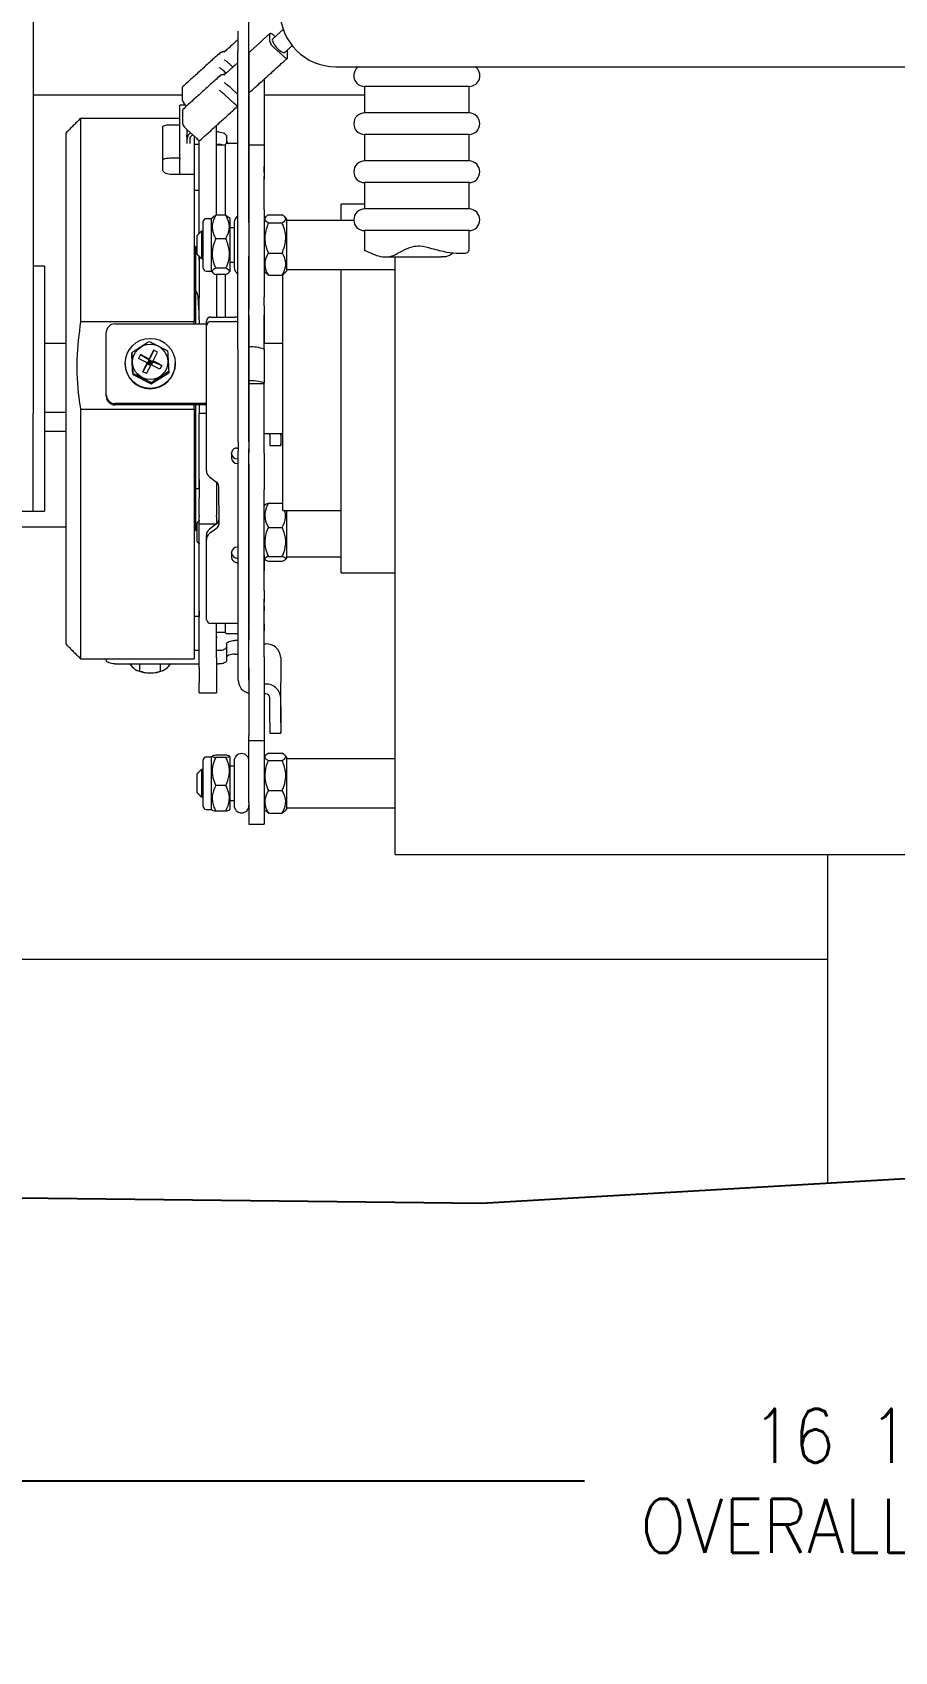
# Model space of a CAD drawing. Extents: x 4.1 to 26.9, y 8.2 to 41.8.
# Drawn here: x 12.39 to 18.37, y 8.21 to 19.45 of the extents above; entities that cross this region are included whole.
import ezdxf

# ---------------------------------------------------------------- set-up
doc = ezdxf.new("R2010")
doc.units = 0
doc.header["$LTSCALE"] = 0.5
doc.header["$MEASUREMENT"] = 0
doc.layers.get('Defpoints').update_dxf_attribs({"linetype": 'CONTINUOUS'})
doc.layers.add('DIM', color=1, linetype='CONTINUOUS')
doc.layers.add('OBJ', color=3, linetype='CONTINUOUS')
doc.styles.add('ROMANS', font='romans.shx', dxfattribs={"width": 0.9, "height": 0.375})
doc.dimstyles.new('GENIE', dxfattribs={"dimscale": 2, "dimtxt": 0.25, "dimasz": 0.156, "dimexe": 0.095, "dimexo": 0.0925, "dimgap": 0.095, "dimtad": 0, "dimtih": 1, "dimtoh": 1, "dimdec": 5, "dimzin": 4, "dimdsep": 46, "dimlunit": 5, "dimtxsty": 'ROMANS', "dimcen": 0.09, "dimadec": 0, "dimazin": 0, "dimtfac": 1, "dimtdec": 5, "dimtofl": 0, "dimtmove": 0, "dimatfit": 3, "dimfxl": 0, "dimfrac": 2, "dimtolj": 1, "dimtzin": 4, "dimarcsym": 0})

# ---------------------------------------------------------------- blocks, each defined once
blk = doc.blocks.new('*D31')
at = {"layer": 'Defpoints', "color": 0}
for p in [(10.117, 25.089), (26.913, 25.089), (26.913, 9.396)]:
    blk.add_point(p, dxfattribs=at)
at = {"layer": 'DIM', "color": 0, "lineweight": -2}
for p, q in [((10.117, 24.904), (10.117, 9.206)), ((26.913, 24.904), (26.913, 9.206)), ((10.429, 9.396), (16.22, 9.396)), ((26.601, 9.396), (20.827, 9.396))]:
    blk.add_line(p, q, dxfattribs=at)
at = {"layer": 'DIM', "color": 0}
for points in [[(10.429, 9.448), (10.429, 9.344), (10.117, 9.396)], [(26.601, 9.448), (26.601, 9.344), (26.913, 9.396)]]:
    blk.add_solid(points, dxfattribs=at)
at = {"layer": 'DIM', "color": 0, "insert": (18.524, 9.396), "char_height": 0.375, "attachment_point": 5, "style": 'ROMANS'}
blk.add_mtext('\\A1;16 13/16\\POVERALL LENGTH', dxfattribs=at)

msp = doc.modelspace()

# ---------------------------------------------------------------- linework, layer by layer
at = {"layer": 'OBJ', "linetype": 'Continuous', "lineweight": 15}
for p, q in [((12.392675, 24.606256), (12.392675, 16.803693)), ((13.889094, 18.911384), (13.888874, 19.607322)), ((13.813734, 19.458076), (13.813734, 19.318662)), ((13.888733, 19.318686), (13.888733, 19.458099)), ((14.034525, 19.386827), (14.034525, 19.437543)), ((14.062807, 19.428813), (14.073179, 19.419413)), ((14.062807, 19.344287), (14.129981, 19.283406)), ((13.779098, 19.20876), (13.758752, 19.227199)), ((13.813936, 18.472858), (13.813748, 19.242274)), ((13.888747, 19.242302), (13.888935, 18.472882)), ((14.158268, 19.325392), (14.158057, 19.327645)), ((14.158268, 19.274677), (14.158268, 19.325392)), ((13.732085, 19.166154), (13.723398, 19.174029)), ((13.994979, 19.123971), (13.994979, 19.061053)), ((14.492988, 19.21067), (22.367986, 19.21067)), ((12.392675, 19.01603), (13.429946, 19.01603)), ((13.429946, 18.976245), (13.429946, 19.069219)), ((13.723398, 19.015547), (13.790573, 18.954665)), ((13.758752, 19.068721), (13.8138, 19.018827)), ((13.889789, 18.701149), (13.8897, 19.028556)), ((13.8897, 19.01603), (13.890376, 19.01603)), ((13.890376, 18.984979), (13.890376, 19.029171)), ((13.994979, 19.061053), (13.994979, 18.984979)), ((13.994979, 19.01603), (14.692978, 19.01603)), ((15.361155, 19.074278), (14.692978, 19.074278)), ((15.417977, 19.074278), (15.361155, 19.074278)), ((13.410779, 18.934921), (13.410779, 18.944289)), ((13.410779, 18.681348), (13.410779, 18.934921)), ((13.429946, 18.910741), (13.429946, 18.817762)), ((13.890376, 18.984979), (13.890376, 18.812379)), ((13.994979, 18.984979), (13.994979, 18.812379)), ((15.361155, 18.890738), (14.692978, 18.890738)), ((15.417977, 18.890738), (15.361155, 18.890738)), ((12.720777, 18.852389), (12.720777, 17.442632)), ((13.290776, 18.794263), (13.290776, 18.500121)), ((13.352779, 18.808869), (13.410779, 18.808869)), ((13.458232, 18.775223), (13.525407, 18.714341)), ((13.460776, 18.708005), (13.460776, 18.772918)), ((13.665375, 18.179692), (13.665375, 18.804119)), ((13.889118, 18.331886), (13.889118, 18.808991)), ((13.890376, 18.73264), (13.890376, 18.812379)), ((13.994979, 18.812379), (13.994979, 18.73264)), ((12.620778, 15.202393), (12.620778, 18.75239)), ((13.410779, 18.548457), (13.410779, 18.681348)), ((13.460776, 18.678888), (13.460776, 18.708005)), ((13.478076, 18.745852), (13.48436, 18.751545)), ((13.480779, 18.715275), (13.480779, 18.678888)), ((13.486542, 18.727891), (13.498501, 18.738728)), ((13.510778, 18.7276), (13.510778, 18.681348)), ((13.510778, 18.681348), (13.510778, 18.548457)), ((13.545377, 18.672468), (13.510778, 18.672468)), ((13.545377, 18.054781), (13.545377, 18.701177)), ((13.679976, 18.758153), (13.665375, 18.758153)), ((13.679976, 18.672468), (13.665375, 18.672468)), ((13.727875, 18.179692), (13.727875, 18.672393)), ((13.727875, 18.179692), (13.727875, 18.672393)), ((13.734976, 18.726605), (13.734976, 18.677391)), ((13.889789, 18.701149), (13.889798, 18.66739)), ((13.890376, 18.73264), (13.890376, 18.430468)), ((13.890376, 18.663893), (13.890376, 18.666733)), ((13.890376, 18.663893), (13.890376, 18.496066)), ((13.994979, 18.73264), (13.994979, 18.430468)), ((13.994979, 18.666733), (13.994979, 18.663893)), ((13.994979, 18.663893), (13.994979, 18.496066)), ((15.361155, 18.740741), (14.692978, 18.740741)), ((15.417977, 18.740741), (15.361155, 18.740741)), ((13.410779, 18.575768), (13.352779, 18.575768)), ((13.410779, 18.575768), (13.410779, 18.569197)), ((13.410779, 18.462322), (13.410779, 18.548457)), ((13.510778, 18.548457), (13.510778, 18.462322)), ((13.545377, 18.572271), (13.545377, 18.575434)), ((15.361155, 18.557196), (14.692978, 18.557196)), ((15.417977, 18.557196), (15.361155, 18.557196)), ((13.510778, 18.462322), (13.352779, 18.462322)), ((13.510778, 18.462322), (13.510778, 17.442632)), ((13.890376, 18.450218), (13.890376, 18.496066)), ((13.890376, 18.218572), (13.890376, 18.450218)), ((13.994979, 18.476664), (13.994979, 18.519505)), ((13.994979, 18.496066), (13.994979, 18.450218)), ((13.994979, 18.218572), (13.994979, 18.450218)), ((13.510778, 18.354132), (13.545377, 18.354132)), ((13.890376, 18.424851), (13.890376, 18.430468)), ((15.361155, 18.407199), (14.692978, 18.407199)), ((15.417977, 18.407199), (15.361155, 18.407199)), ((13.889155, 18.143273), (13.889132, 18.232492)), ((13.890376, 18.218572), (13.890376, 17.738609)), ((13.994979, 18.218572), (13.994979, 17.738609)), ((14.529976, 18.14438), (14.529976, 18.25739)), ((15.361155, 18.223654), (14.692978, 18.223654)), ((15.417977, 18.223654), (15.361155, 18.223654)), ((13.572476, 17.92312), (13.572476, 18.135885)), ((13.629978, 17.916775), (13.629978, 18.155888)), ((13.729978, 18.179692), (13.659978, 18.179692)), ((13.759977, 17.916775), (13.759977, 18.155888)), ((13.787377, 18.128878), (13.787377, 17.819882)), ((13.890376, 18.128878), (13.889155, 18.140034)), ((14.024979, 18.183536), (14.120975, 18.183536)), ((14.024979, 18.1274), (14.120975, 18.1274)), ((14.150979, 18.155888), (14.150979, 17.845972)), ((13.529979, 17.909378), (13.529979, 18.039382)), ((13.559978, 18.069382), (13.559978, 17.879379)), ((13.729978, 18.017526), (13.659978, 18.017526)), ((15.361155, 18.073657), (14.692978, 18.073657)), ((15.417977, 18.073657), (15.361155, 18.073657)), ((13.518278, 17.962394), (13.518278, 17.426369)), ((13.545377, 17.89398), (13.545377, 17.608933)), ((13.545377, 17.872804), (13.545377, 17.89398)), ((13.572476, 17.812875), (13.572476, 17.92312)), ((13.629978, 17.792872), (13.629978, 17.916775)), ((13.759977, 17.792872), (13.759977, 17.916775)), ((13.814645, 16.606853), (13.814124, 17.896223)), ((13.889643, 16.606876), (13.889122, 17.896247)), ((14.024979, 17.918244), (14.120975, 17.918244)), ((14.904978, 13.742389), (14.904978, 17.890962)), ((12.470175, 17.827391), (12.470175, 17.268107)), ((13.729978, 17.812213), (13.659978, 17.812213)), ((13.729978, 17.769068), (13.659978, 17.769068)), ((13.665375, 17.769068), (13.665375, 17.608933)), ((13.727875, 17.473589), (13.727875, 17.769068)), ((13.727875, 17.473589), (13.727875, 17.769068)), ((13.889263, 17.809228), (13.890376, 17.819882)), ((14.024979, 17.765224), (14.120975, 17.765224)), ((14.124978, 16.130391), (14.124978, 17.7731)), ((14.150979, 17.845972), (14.150979, 17.792872)), ((14.529976, 15.697394), (14.529976, 17.80438)), ((13.889343, 17.650807), (13.889442, 17.525538)), ((13.890376, 17.738609), (13.890376, 17.639172)), ((13.994979, 17.738609), (13.994979, 17.639172)), ((13.545377, 17.453558), (13.545377, 17.608933)), ((13.665375, 17.608933), (13.665375, 17.47357)), ((13.890376, 17.610919), (13.890376, 17.639172)), ((13.890376, 17.550882), (13.890376, 17.610919)), ((13.890376, 17.48588), (13.890376, 17.550882)), ((13.994979, 17.639172), (13.994979, 17.610919)), ((13.994979, 17.550882), (13.994979, 17.610919)), ((13.994979, 17.550882), (13.994979, 17.48588)), ((12.720777, 17.442632), (13.510778, 17.442632)), ((12.959975, 17.426369), (13.594506, 17.426369)), ((13.510778, 17.426369), (13.510778, 17.442632)), ((13.545377, 17.453558), (13.545377, 17.444523)), ((13.545377, 17.444523), (13.545377, 17.426369)), ((13.594506, 17.413524), (13.594506, 17.445222)), ((13.625745, 17.473556), (13.794492, 17.473612)), ((13.625745, 17.441857), (13.794492, 17.441914)), ((13.889474, 17.460907), (13.889484, 17.435324)), ((13.889493, 17.420817), (13.889493, 17.433494)), ((13.889493, 17.433494), (13.88985, 16.55785)), ((13.890376, 17.48588), (13.890376, 17.265559)), ((13.994979, 17.522549), (13.994979, 17.516931)), ((13.994979, 17.516931), (13.994979, 17.289894)), ((13.994979, 17.246791), (13.994979, 17.48588)), ((12.899976, 16.933251), (12.899976, 17.366596)), ((13.59491, 16.408022), (13.594506, 17.413524)), ((12.470175, 17.268107), (12.470175, 16.127392)), ((13.076275, 17.226389), (13.076275, 17.21811)), ((13.076275, 17.21811), (13.083601, 17.074505)), ((13.136823, 17.213628), (13.12316, 17.187017)), ((13.198253, 17.182324), (13.136823, 17.213628)), ((13.136823, 17.213628), (13.198253, 17.17588)), ((13.198253, 17.182324), (13.229679, 17.243519)), ((13.229679, 17.243519), (13.198253, 17.17588)), ((13.224962, 17.168713), (13.256384, 17.229909)), ((13.256384, 17.229909), (13.229679, 17.243519)), ((13.994979, 17.251352), (13.994979, 17.017247)), ((13.184591, 17.155717), (13.12316, 17.187017)), ((13.153169, 17.094522), (13.184591, 17.155717)), ((13.184591, 17.149274), (13.153169, 17.094522)), ((13.179879, 17.080911), (13.153169, 17.094522)), ((13.179879, 17.080911), (13.2113, 17.142107)), ((13.184591, 17.149274), (13.198253, 17.17588)), ((13.191424, 17.161176), (13.184591, 17.149274)), ((13.184591, 17.149274), (13.184591, 17.155717)), ((13.184591, 17.149274), (13.204777, 17.15437)), ((13.184591, 17.149274), (13.208677, 17.137001)), ((13.198253, 17.17588), (13.191424, 17.161176)), ((13.204777, 17.15437), (13.191424, 17.161176)), ((13.198253, 17.17588), (13.198253, 17.182324)), ((13.198253, 17.17588), (13.224962, 17.162269)), ((13.204777, 17.15437), (13.198253, 17.17588)), ((13.198253, 17.17588), (13.21161, 17.167671)), ((13.204777, 17.15437), (13.198516, 17.142177)), ((13.21161, 17.167671), (13.204777, 17.15437)), ((13.224962, 17.162269), (13.204777, 17.15437)), ((13.204777, 17.15437), (13.209963, 17.139497)), ((13.217561, 17.147856), (13.204777, 17.15437)), ((13.272731, 17.110803), (13.2113, 17.142107)), ((13.21161, 17.167671), (13.224962, 17.162269)), ((13.212103, 17.009024), (13.333279, 17.087144)), ((13.213924, 17.140769), (13.224962, 17.162269)), ((13.286393, 17.137409), (13.224962, 17.168713)), ((13.224962, 17.162269), (13.224962, 17.168713)), ((13.224962, 17.162269), (13.286393, 17.137409)), ((13.286393, 17.137409), (13.272731, 17.110803)), ((13.333279, 17.095423), (13.333279, 17.087144)), ((13.083601, 17.082784), (13.083601, 17.074505)), ((13.083601, 17.074505), (13.212103, 17.009024)), ((13.212103, 17.017303), (13.212103, 17.009024)), ((13.890376, 17.017247), (13.889742, 17.018092)), ((13.890376, 17.017247), (13.890376, 17.012685)), ((13.890376, 17.012685), (13.994979, 17.012685)), ((13.890376, 17.012685), (13.890376, 16.529629)), ((13.994979, 17.012685), (13.994979, 17.017247)), ((13.994979, 16.529629), (13.994979, 17.012685)), ((12.899976, 16.924137), (12.899976, 16.933251)), ((13.594722, 16.873482), (12.959975, 16.873482)), ((13.594727, 16.864363), (12.959975, 16.864363)), ((13.510778, 16.834627), (13.510778, 16.864363)), ((13.518278, 16.864363), (13.518278, 16.61715)), ((13.545377, 16.864363), (13.545377, 16.805397)), ((12.392675, 16.127392), (12.392675, 16.803693)), ((12.620778, 16.811451), (12.470175, 16.811451)), ((12.720777, 16.834627), (12.720777, 15.102394)), ((12.720777, 16.834627), (13.510778, 16.834627)), ((13.510778, 16.834627), (13.510778, 15.102394)), ((13.594751, 16.805397), (13.545377, 16.805397)), ((13.545377, 16.391131), (13.545377, 16.805397)), ((12.620778, 16.680063), (12.470175, 16.680063)), ((14.035496, 16.654349), (14.035492, 16.66489)), ((14.035496, 16.654349), (14.035539, 16.582175)), ((14.110495, 16.654372), (14.11049, 16.66489)), ((14.110542, 16.66489), (14.110542, 16.593913)), ((13.518278, 16.61715), (13.518278, 15.99239)), ((13.769861, 16.530009), (13.769876, 16.493759)), ((13.769876, 16.525452), (13.769876, 16.530925)), ((13.814645, 16.606853), (13.814678, 16.542217)), ((13.814786, 16.394801), (13.814678, 16.542217)), ((13.889789, 16.394824), (13.889676, 16.542245)), ((13.88985, 16.53038), (13.88985, 16.55785)), ((13.890376, 16.274747), (13.890376, 16.529629)), ((13.994979, 16.529629), (13.994979, 16.274747)), ((13.80989, 16.489216), (13.814715, 16.489216)), ((13.80989, 16.457517), (13.814739, 16.457522)), ((13.889869, 16.45456), (13.889906, 16.452988)), ((13.889869, 16.450641), (13.89015, 15.761851)), ((13.889906, 16.421294), (13.889883, 16.422566)), ((13.889906, 16.452988), (13.890113, 15.945457)), ((13.889906, 16.421294), (13.890113, 15.913758)), ((13.545377, 16.348586), (13.545377, 16.391131)), ((13.545377, 16.348586), (13.545377, 16.254176)), ((13.617255, 16.364637), (13.665657, 16.327861)), ((13.665375, 16.328072), (13.665375, 16.254176)), ((13.679957, 16.30009), (13.68006, 16.034822)), ((13.814818, 16.330165), (13.814786, 16.394801)), ((13.815377, 14.952401), (13.814818, 16.330165)), ((13.890376, 14.952429), (13.889822, 16.330193)), ((13.545377, 16.254176), (13.545377, 16.218254)), ((13.545377, 16.09865), (13.545377, 16.218254)), ((13.665375, 16.254176), (13.665375, 16.218254)), ((13.665375, 16.218254), (13.665375, 16.09865)), ((13.890376, 15.575706), (13.890376, 16.274747)), ((13.994979, 15.575706), (13.994979, 16.274747)), ((13.545377, 16.09865), (13.545377, 16.089587)), ((13.545377, 16.037623), (13.545377, 16.089587)), ((13.665375, 16.089587), (13.665375, 16.09865)), ((13.665375, 16.089587), (13.665375, 16.037623)), ((13.665375, 16.087598), (13.665375, 16.037623)), ((14.024979, 16.182378), (14.120975, 16.182378)), ((14.150979, 16.130391), (14.150979, 15.798895)), ((12.620778, 16.01603), (11.720175, 16.01603)), ((13.529979, 16.01603), (13.518278, 16.01603)), ((13.529979, 15.915401), (13.529979, 16.045405)), ((13.545377, 16.037623), (13.545377, 16.036103)), ((13.545377, 15.989916), (13.545377, 16.036103)), ((13.545377, 15.107265), (13.545377, 15.989916)), ((13.664319, 16.037623), (13.617414, 16.001926)), ((13.665783, 16.007047), (13.617414, 15.970233)), ((13.665783, 16.03874), (13.665375, 16.038431)), ((14.024979, 16.013861), (14.120975, 16.013861)), ((13.595107, 15.926834), (13.595107, 15.958528)), ((13.595328, 15.375566), (13.595107, 15.926834)), ((13.815001, 15.877484), (13.810125, 15.877479)), ((13.890089, 15.912482), (13.890113, 15.913758)), ((13.890113, 15.913758), (13.890113, 15.945457)), ((13.770143, 15.841214), (13.770157, 15.804964)), ((13.770157, 15.836657), (13.770152, 15.842134)), ((13.815034, 15.799533), (13.810172, 15.799918)), ((13.890169, 15.760298), (13.89015, 15.761157)), ((13.890169, 15.732828), (13.890169, 15.760298)), ((13.890169, 15.760298), (13.890343, 15.338893)), ((13.994979, 15.822671), (13.994979, 15.727534)), ((14.024979, 15.811881), (14.120975, 15.811881)), ((14.024979, 15.778428), (14.120975, 15.778428)), ((13.994979, 15.727534), (13.994979, 15.711854)), ((13.890376, 15.495967), (13.890376, 15.575706)), ((13.994979, 15.575706), (13.994979, 15.495967)), ((13.994979, 15.549874), (13.994979, 15.515229)), ((13.994979, 15.468465), (13.994979, 15.515229)), ((13.545377, 15.435208), (13.545377, 15.395339)), ((13.890376, 15.11646), (13.890376, 15.495967)), ((13.994979, 15.11646), (13.994979, 15.495967)), ((13.994979, 15.468465), (13.994979, 15.433824)), ((13.545377, 15.395339), (13.510778, 15.395339)), ((13.795341, 15.347313), (13.62659, 15.347256)), ((13.665375, 15.107265), (13.665375, 15.34727)), ((13.727875, 15.28239), (13.727875, 15.347289)), ((13.727875, 15.28239), (13.727875, 15.347289)), ((13.890343, 15.334664), (13.890343, 15.338893)), ((13.890343, 15.334664), (13.890352, 15.294799)), ((13.890352, 15.294799), (13.890376, 15.231356)), ((13.994979, 15.343506), (13.994979, 15.296109)), ((13.545377, 15.246111), (13.545377, 15.255808)), ((13.665375, 15.255808), (13.665375, 15.246111)), ((13.734976, 15.205162), (13.734976, 15.184033)), ((13.734976, 15.184033), (13.734976, 15.089234)), ((13.815264, 15.228408), (13.789977, 15.228408)), ((13.994979, 15.205106), (14.006389, 15.205111)), ((12.899976, 15.091346), (12.899976, 15.102394)), ((12.959975, 15.065988), (13.545377, 15.065988)), ((13.132608, 15.016244), (13.132608, 15.065988)), ((13.276945, 15.016244), (13.276945, 15.065988)), ((13.510778, 15.160788), (13.545377, 15.160788)), ((13.545377, 15.038293), (13.545377, 15.107265)), ((13.665375, 15.160788), (13.679976, 15.160788)), ((13.665375, 15.107265), (13.665375, 15.038293)), ((13.665375, 15.065988), (13.679976, 15.065988)), ((13.789977, 15.133609), (13.815302, 15.133609)), ((13.890376, 15.036721), (13.890376, 15.11646)), ((13.994979, 15.11646), (13.994979, 15.036721)), ((14.110425, 15.110889), (14.110495, 14.936852)), ((13.545377, 15.038293), (13.545377, 14.935393)), ((13.665375, 15.038293), (13.665375, 14.935393)), ((13.890376, 15.036721), (13.890376, 14.569974)), ((13.994979, 15.036721), (13.994979, 14.569974)), ((13.545377, 14.866111), (13.545377, 14.935393)), ((13.665375, 14.935393), (13.665375, 14.866111)), ((14.006389, 14.926185), (13.994979, 14.92618)), ((14.006417, 14.858212), (13.994979, 14.858207)), ((14.035496, 14.657898), (14.035426, 14.831939)), ((14.110495, 14.657926), (14.110425, 14.831962)), ((14.110542, 14.770739), (14.110542, 14.597463)), ((13.994979, 14.670495), (13.994979, 14.526153)), ((14.035496, 14.657898), (14.035539, 14.585725)), ((13.890376, 14.535328), (13.890376, 14.569974)), ((13.890376, 14.526153), (13.890376, 14.535328)), ((13.890376, 14.104814), (13.890376, 14.526153)), ((13.994979, 14.569974), (13.994979, 14.535328)), ((13.994979, 14.526153), (13.994979, 14.104814)), ((13.572476, 14.076682), (13.572476, 14.399693)), ((13.629978, 14.05668), (13.629978, 14.419695)), ((13.729978, 14.432949), (13.659978, 14.432949)), ((13.729978, 14.417466), (13.659978, 14.417466)), ((13.759977, 14.05668), (13.759977, 14.419695)), ((13.787377, 14.392685), (13.787377, 14.083689)), ((14.024979, 14.445532), (14.120975, 14.445532)), ((14.024979, 14.395825), (14.120975, 14.395825)), ((14.150979, 14.419695), (14.150979, 14.05668)), ((13.529979, 14.173186), (13.529979, 14.303189)), ((13.559978, 14.333189), (13.559978, 14.143186)), ((13.729978, 14.2227), (13.659978, 14.2227)), ((14.024979, 14.188481), (14.120975, 14.188481)), ((13.890376, 14.104814), (13.890376, 13.954695)), ((13.994979, 14.104814), (13.994979, 13.954695)), ((13.729978, 14.043426), (13.659978, 14.043426)), ((14.024979, 14.030843), (14.120975, 14.030843)), ((17.905476, 13.742389), (17.905476, 11.463129)), ((5.831804, 13.016029), (17.905476, 13.016029))]:
    msp.add_line(p, q, dxfattribs=at)
at = {"layer": 'OBJ', "linetype": 'Continuous', "lineweight": 15, "flags": 128}
for points in [[(14.062807, 19.428813), (14.057292, 19.433488), (14.051984, 19.437336), (14.047093, 19.440204), (14.042809, 19.441987), (14.039289, 19.442612), (14.036679, 19.442058), (14.035069, 19.440345), (14.034525, 19.437543)], [(14.054424, 19.402418), (14.0522, 19.396162), (14.055565, 19.383007), (14.065144, 19.365754), (14.079482, 19.347033), (14.096396, 19.329696), (14.113306, 19.316376), (14.127644, 19.309111), (14.137228, 19.308994), (14.138368, 19.309796)], [(13.813748, 19.242274), (13.813744, 19.25442), (13.813744, 19.265952), (13.813739, 19.276793), (13.813739, 19.286884), (13.813739, 19.296167), (13.813734, 19.304592), (13.813734, 19.312106), (13.813734, 19.318662)], [(13.888733, 19.318686), (13.888738, 19.312129), (13.888738, 19.304615), (13.888738, 19.296195), (13.888738, 19.286907), (13.888742, 19.276817), (13.888742, 19.265975), (13.888747, 19.254449), (13.888747, 19.242302)], [(14.129981, 19.283406), (14.135501, 19.278732), (14.140809, 19.274883), (14.145699, 19.272016), (14.149984, 19.270232), (14.1535, 19.269603), (14.156114, 19.270157), (14.157723, 19.27187), (14.158268, 19.274677)], [(13.429946, 19.069219), (13.43049, 19.072026), (13.431368, 19.073227)], [(13.429946, 18.910741), (13.43049, 18.913543), (13.431368, 18.914744)], [(13.889118, 18.808991), (13.889118, 18.816857), (13.889113, 18.826525), (13.889113, 18.837831), (13.889108, 18.850583), (13.889108, 18.864559), (13.889104, 18.879526), (13.889099, 18.895225), (13.889094, 18.911384)], [(13.679976, 18.758153), (13.690709, 18.757548), (13.701025, 18.75575), (13.710534, 18.752836), (13.718869, 18.748912), (13.725707, 18.744134), (13.73079, 18.738676), (13.73392, 18.732758), (13.734976, 18.726605)], [(13.814124, 17.896223), (13.814096, 17.965928), (13.814067, 18.038425), (13.814039, 18.112682), (13.814016, 18.187619), (13.813992, 18.262167), (13.813969, 18.335251), (13.81395, 18.405819), (13.813936, 18.472858)], [(13.888935, 18.472882), (13.888953, 18.405843), (13.888972, 18.335275), (13.888991, 18.262191), (13.889014, 18.187643), (13.889043, 18.112705), (13.889066, 18.038453), (13.889094, 17.965951), (13.889122, 17.896247)], [(13.889132, 18.232492), (13.889127, 18.24828), (13.889127, 18.263266), (13.889122, 18.277355), (13.889122, 18.290482), (13.889118, 18.302558), (13.889118, 18.313526), (13.889118, 18.323321), (13.889118, 18.331886)], [(13.889155, 18.143273), (13.889169, 18.075408), (13.889193, 18.002502), (13.889216, 17.928058), (13.889244, 17.855631), (13.889273, 17.788709), (13.889301, 17.730494), (13.889324, 17.683782), (13.889343, 17.650807)], [(13.81517, 17.472655), (13.813026, 17.472847), (13.794492, 17.473612)], [(13.889474, 17.460907), (13.88947, 17.471753), (13.889465, 17.48199), (13.88946, 17.491517), (13.889456, 17.500237), (13.889451, 17.50807), (13.889446, 17.514941), (13.889442, 17.520784), (13.889442, 17.525538)], [(13.889484, 17.435324), (13.889484, 17.430265), (13.889488, 17.425886), (13.889488, 17.422357), (13.889488, 17.419813), (13.889493, 17.418353), (13.889493, 17.418034), (13.889493, 17.418865), (13.889493, 17.420817)], [(14.110495, 16.654372), (14.110504, 16.633285), (14.110514, 16.615042), (14.110523, 16.600338), (14.110528, 16.589741), (14.110533, 16.583654), (14.110537, 16.582321), (14.110542, 16.585784), (14.110542, 16.593913)], [(13.889643, 16.606876), (13.889648, 16.59603), (13.889653, 16.585789), (13.889657, 16.576266), (13.889662, 16.567546), (13.889667, 16.559713), (13.889667, 16.552842), (13.889672, 16.546999), (13.889676, 16.542245)], [(13.889869, 16.450641), (13.889864, 16.461741), (13.889859, 16.473385), (13.889859, 16.485128), (13.889855, 16.496523), (13.88985, 16.507125), (13.88985, 16.516535), (13.88985, 16.524387), (13.88985, 16.53038)], [(13.889789, 16.394824), (13.889789, 16.39007), (13.889794, 16.384227), (13.889798, 16.377356), (13.889803, 16.369523), (13.889808, 16.360803), (13.889812, 16.35128), (13.889817, 16.341039), (13.889822, 16.330193)], [(13.890169, 15.732828), (13.890169, 15.728928), (13.890169, 15.727262), (13.890164, 15.727905), (13.890164, 15.730824), (13.89016, 15.735911), (13.890155, 15.74297), (13.89015, 15.751728), (13.89015, 15.761851)], [(13.679976, 15.160788), (13.690709, 15.161233), (13.701025, 15.162557), (13.710534, 15.164706), (13.718869, 15.167597), (13.725707, 15.171117), (13.73079, 15.175135), (13.73392, 15.179495), (13.734976, 15.184033)], [(13.734976, 15.205162), (13.736032, 15.209696), (13.739163, 15.214056), (13.744246, 15.218078), (13.751088, 15.221598), (13.759419, 15.224489), (13.768928, 15.226639), (13.779248, 15.227962), (13.789977, 15.228408)], [(12.959975, 15.065988), (12.94827, 15.066476), (12.937016, 15.067917), (12.926643, 15.070264), (12.917553, 15.073413), (12.91009, 15.077257), (12.904543, 15.08164), (12.901131, 15.086399), (12.899976, 15.091346)], [(13.734976, 15.089234), (13.73392, 15.084695), (13.73079, 15.080335), (13.725707, 15.076318), (13.718869, 15.072798), (13.710534, 15.069907), (13.701025, 15.067757), (13.690709, 15.066434), (13.679976, 15.065988)], [(13.789977, 15.133609), (13.779248, 15.133158), (13.768928, 15.131839), (13.759419, 15.12969), (13.751088, 15.126799), (13.744246, 15.123279), (13.739163, 15.119257), (13.736032, 15.114897), (13.734976, 15.110363)], [(14.110542, 14.770739), (14.110542, 14.783218), (14.110537, 14.799579), (14.110533, 14.819178), (14.110528, 14.841274), (14.110523, 14.865008), (14.110514, 14.889478), (14.110504, 14.913738), (14.110495, 14.936852)], [(14.110495, 14.657926), (14.110504, 14.636839), (14.110514, 14.618592), (14.110523, 14.603888), (14.110528, 14.59329), (14.110533, 14.587208), (14.110537, 14.58587), (14.110542, 14.589334), (14.110542, 14.597463)]]:
    msp.add_lwpolyline(points, dxfattribs=at)
at = {"layer": 'OBJ'}
msp.add_lwpolyline([(6.033586, 12.612827), (9.653078, 11.745363), (11.892328, 11.365454), (15.504702, 11.323242), (21.155478, 11.652498)], dxfattribs=at)
at = {"layer": 'OBJ', "linetype": 'Continuous', "lineweight": 15}
for centre, radius in [((13.205201, 17.152145), 0.173709), ((13.204627, 17.162578), 0.122225)]:
    msp.add_circle(centre, radius, dxfattribs=at)
for centre, radius, start, end in [((14.492987, 19.59658), 0.385909, 180, 270), ((14.113311, 19.408535), 0.081722, 195.4046036, 231.8295327), ((14.692977, 19.14928), 0.075, 125.0609796, 270), ((15.417977, 19.14928), 0.075, 270, 54.9390204), ((13.506644, 18.99714), 0.079493, 195.2393673, 229.7799208), ((14.692977, 18.815739), 0.075, 90, 270), ((15.417977, 18.815739), 0.075, 270, 90), ((13.508762, 18.839496), 0.081757, 195.4161315, 231.8267717), ((13.47609, 18.727396), 0.020313, 138.9246511, 180), ((13.511945, 18.707494), 0.051171, 131.4433925, 179.4269665), ((13.497822, 18.715113), 0.017044, 131.4380717, 179.4557983), ((13.550527, 18.732635), 0.031075, 216.0637536, 273.2094708), ((13.680673, 18.585867), 0.086604, 70.2763312, 90.4611175), ((13.732877, 18.672391), 0.005, 90, 180), ((13.732877, 18.672391), 0.005, 90, 180), ((13.761203, 18.700306), 0.026334, 185.177896, 240.4750123), ((14.692977, 18.482197), 0.075, 90, 270), ((15.417977, 18.482197), 0.075, 270, 90), ((14.692977, 18.148656), 0.075, 90, 270), ((15.417977, 18.148656), 0.075, 270, 90), ((13.592477, 18.135887), 0.02, 90, 180), ((13.838877, 18.12888), 0.0515, 117.7525382, 180), ((13.592477, 17.812874), 0.02, 180, 270), ((13.838877, 17.81988), 0.0515, 180, 242.450777), ((12.959866, 17.36648), 0.05989, 89.8953527, 179.8891148), ((13.624356, 17.443699), 0.029889, 87.3373303, 177.0788027), ((13.624356, 17.412001), 0.029889, 87.3373303, 177.0788027), ((13.798228, 17.421508), 0.020744, 39.1861754, 100.3754261), ((13.907077, 16.99633), 0.269746, 70.9817623, 93.5498573), ((13.204777, 17.150431), 0.173999, 180.1661447, 359.8338553), ((13.906708, 16.760889), 0.27113, 71.0000763, 93.6056517), ((12.959861, 16.933367), 0.059885, 180.1108731, 270.1091582), ((12.959866, 16.924253), 0.05989, 180.1108852, 270.1046473), ((13.806326, 16.528997), 0.036479, 108.3390229, 178.4091304), ((13.808091, 16.527441), 0.038267, 182.9782624, 272.694836), ((13.807219, 16.555735), 0.008114, 23.4343068, 71.0912728), ((13.808096, 16.495747), 0.038272, 182.9776828, 272.6880315), ((13.649641, 16.408764), 0.054736, 180.7767075, 233.7235586), ((13.644925, 16.299618), 0.035035, 0.773295, 53.7197365), ((13.649802, 15.957846), 0.054699, 126.3068152, 179.2864452), ((13.649806, 15.926151), 0.054703, 126.3089453, 179.2843151), ((13.645, 16.067), 0.035079, 306.3329437, 357.7134756), ((13.645064, 16.035254), 0.034999, 306.2986662, 359.2927391), ((13.80835, 15.839264), 0.038256, 87.340133, 177.0778949), ((13.806614, 15.837692), 0.036472, 181.6255226, 251.7084951), ((13.806622, 15.805999), 0.036479, 181.6262188, 251.7001314), ((13.807132, 15.757805), 0.008614, 23.2060614, 69.329983), ((13.625184, 15.377119), 0.029896, 182.9780629, 272.6958658), ((13.799139, 15.32732), 0.02035, 37.7876732, 100.7567322), ((13.732877, 15.282391), 0.005, 180, 270), ((13.732877, 15.282391), 0.005, 180, 270), ((14.011061, 15.105723), 0.099498, 2.9759443, 92.6916347), ((13.204777, 15.237094), 0.234618, 247.6406134, 292.3593866), ((13.911103, 14.955424), 0.095774, 181.8085457, 257.5008462), ((14.011061, 14.826797), 0.099498, 2.9759443, 92.6916347), ((14.007718, 14.830497), 0.027746, 2.9797587, 92.6873103), ((13.592477, 14.399694), 0.02, 90, 180), ((13.838877, 14.392687), 0.0515, 0, 180), ((13.592477, 14.076681), 0.02, 180, 270), ((13.838877, 14.083687), 0.0515, 180, 0)]:
    msp.add_arc(centre, radius, start, end, dxfattribs=at)
for centre, major_axis, ratio, start_param, end_param in [((13.711681, 19.27329), (-0.02007, 0.03523), 0.656208245, 6.138519741, 6.746354305), ((13.747037, 19.284202), (-0.02007, 0.03523), 0.656208245, 0.144665566, 0.463168998), ((13.747037, 19.233488), (0.03055, -0.026293), 0.075406649, 1.242904978, 2.813701305), ((13.711681, 19.180314), (0.03055, -0.026293), 0.075406649, 1.242904978, 2.813701305), ((13.711681, 19.114808), (-0.02007, 0.03523), 0.656208245, 6.138519741, 6.746354305), ((13.747037, 19.12572), (-0.02007, 0.03523), 0.656208245, 0.144665566, 0.463168998), ((13.711681, 19.021832), (0.03055, -0.026293), 0.075406649, 1.242904978, 2.813701305), ((13.747037, 19.075006), (0.03055, -0.026293), 0.075406649, 1.242904978, 2.813701305), ((13.778856, 18.960951), (0.03055, -0.026293), 0.075406649, 0.009387917, 1.242904978)]:
    msp.add_ellipse(centre, major_axis=major_axis, ratio=ratio, start_param=start_param, end_param=end_param, dxfattribs=at)
for points in [[(14.128564, 19.469612), (14.054424, 19.402418)], [(13.813734, 19.398636), (13.723844, 19.317165)], [(14.035947, 19.441546), (13.888968, 19.308337)], [(14.138368, 19.309796), (14.19045, 19.357001)], [(13.688489, 19.306253), (13.431368, 19.073227)], [(13.726754, 19.319803), (13.695154, 19.31005)], [(13.813748, 19.240167), (13.723844, 19.158682)], [(13.889057, 19.027974), (14.156846, 19.270673)], [(13.688489, 19.14777), (13.431368, 18.914744)], [(13.726754, 19.16132), (13.695154, 19.151567)], [(14.692978, 19.074278), (14.692978, 18.890738)], [(15.417977, 18.890738), (15.417977, 19.074278)], [(13.447856, 18.944289), (13.410779, 18.944289)], [(13.552267, 18.701609), (13.809388, 18.934639)], [(13.809426, 18.934681), (13.813819, 18.941294)], [(12.720777, 18.852389), (12.620778, 18.75239)], [(13.410779, 18.852389), (12.720777, 18.852389)], [(13.727875, 18.66739), (13.665375, 18.66739)], [(13.813884, 18.677391), (13.732878, 18.677391)], [(13.813884, 18.677391), (13.732878, 18.677391)], [(13.890376, 18.66739), (13.889118, 18.66739)], [(13.994979, 18.666733), (13.890376, 18.666733)], [(14.692978, 18.740741), (14.692978, 18.557196)], [(15.417977, 18.557196), (15.417977, 18.740741)], [(14.692978, 18.407199), (14.692978, 18.223654)], [(15.417977, 18.223654), (15.417977, 18.407199)], [(14.692978, 18.25739), (14.529976, 18.25739)], [(13.629978, 18.155888), (13.592479, 18.155888)], [(13.640332, 18.167964), (13.629978, 18.155888)], [(13.729978, 18.179692), (13.748826, 18.165688)], [(13.759977, 18.155888), (13.750413, 18.167044)], [(14.007323, 18.170287), (13.994979, 18.155888)], [(14.150979, 18.155888), (14.13858, 18.170353)], [(14.618101, 18.14438), (14.150979, 18.14438)], [(13.559978, 18.069382), (13.529979, 18.039382)], [(13.572476, 18.069382), (13.559978, 18.069382)], [(13.787377, 18.093378), (13.759977, 18.093378)], [(14.692978, 18.073657), (14.692978, 17.932859)], [(15.417977, 17.936529), (15.417977, 18.073657)], [(13.518278, 17.962394), (13.510778, 17.962394)], [(13.529979, 17.909378), (13.559978, 17.879379)], [(13.559978, 17.879379), (13.572476, 17.879379)], [(14.836935, 17.890962), (15.225055, 17.890962)], [(12.470175, 17.827391), (12.392675, 17.827391)], [(13.592479, 17.792872), (13.629978, 17.792872)], [(13.629978, 17.792872), (13.640332, 17.780797)], [(13.750413, 17.781712), (13.759977, 17.792872)], [(13.759977, 17.855382), (13.787377, 17.855382)], [(13.994979, 17.792872), (14.007323, 17.778473)], [(14.024979, 17.765224), (14.009421, 17.780266)], [(14.13858, 17.778408), (14.150979, 17.792872)], [(14.150979, 17.80438), (14.904978, 17.80438)], [(13.545377, 17.47739), (13.545082, 17.47739)], [(12.620778, 17.289894), (12.470175, 17.289894)], [(14.124978, 17.289894), (13.994979, 17.289894)], [(13.030778, 17.152625), (13.030778, 17.149926)], [(13.378775, 17.149926), (13.378775, 17.152625)], [(13.994979, 16.66489), (14.124978, 16.66489)], [(14.035539, 16.582175), (14.110537, 16.582199)], [(11.840675, 16.127392), (12.392675, 16.127392)], [(12.390676, 16.127392), (12.470175, 16.127392)], [(14.00408, 16.172532), (13.994979, 16.161911)], [(14.124978, 16.130391), (14.529976, 16.130391)], [(13.510778, 15.99239), (13.518278, 15.99239)], [(13.545377, 16.060804), (13.529979, 16.045405)], [(13.545377, 16.037623), (13.665375, 16.037623)], [(13.529979, 15.915401), (13.545377, 15.900002)], [(13.994979, 15.798895), (14.00408, 15.788274)], [(14.143174, 15.78979), (14.150979, 15.798895)], [(14.150979, 15.810403), (14.529976, 15.810403)], [(14.529976, 15.697394), (14.904978, 15.697394)], [(13.665375, 15.287393), (13.727875, 15.287393)], [(13.890357, 15.287393), (13.890376, 15.287393)], [(12.620778, 15.202393), (12.720777, 15.102394)], [(13.732878, 15.277392), (13.815245, 15.277392)], [(13.732878, 15.277392), (13.815245, 15.277392)], [(12.720777, 15.102394), (13.510778, 15.102394)], [(13.110357, 15.022444), (13.115525, 15.020116)], [(13.294029, 15.020116), (13.299712, 15.022678)], [(13.545377, 14.866111), (13.665375, 14.866111)], [(13.890376, 14.535328), (13.994979, 14.535328)], [(14.035539, 14.585725), (14.110537, 14.585753)], [(13.629978, 14.419695), (13.592479, 14.419695)], [(13.635939, 14.426651), (13.629978, 14.419695)], [(13.759977, 14.419695), (13.752614, 14.428284)], [(14.005882, 14.432419), (13.994979, 14.419695)], [(14.150979, 14.419695), (14.139645, 14.432912)], [(14.904978, 14.408187), (14.150979, 14.408187)], [(13.559978, 14.333189), (13.529979, 14.303189)], [(13.572476, 14.333189), (13.559978, 14.333189)], [(13.787377, 14.357186), (13.759977, 14.357186)], [(13.529979, 14.173186), (13.559978, 14.143186)], [(13.559978, 14.143186), (13.572476, 14.143186)], [(13.592479, 14.05668), (13.629978, 14.05668)], [(13.629978, 14.05668), (13.635939, 14.049724)], [(13.752614, 14.048091), (13.759977, 14.05668)], [(13.759977, 14.119189), (13.787377, 14.119189)], [(13.994979, 14.05668), (14.005882, 14.043956)], [(14.139645, 14.043463), (14.150979, 14.05668)], [(14.150979, 14.068187), (14.904978, 14.068187)], [(13.890376, 13.954695), (13.994979, 13.954695)], [(14.024979, 14.030843), (14.007768, 14.045575)], [(14.904978, 13.742389), (24.779975, 13.742389)]]:
    msp.add_open_spline(points, degree=1, dxfattribs=at)
for points, knots in [([(13.290776, 18.794263), (13.291485, 18.796023), (13.292903, 18.799542), (13.303933, 18.803945), (13.320104, 18.807124), (13.337484, 18.808669), (13.348637, 18.808815), (13.352779, 18.808869)], [0, 0, 0, 0, 0.219991825, 0.439988993, 0.658751272, 0.873278787, 1, 1, 1, 1]), ([(13.352779, 18.575768), (13.345968, 18.575646), (13.33235, 18.575403), (13.314139, 18.573473), (13.300084, 18.570492), (13.292045, 18.566846), (13.291155, 18.564179), (13.290776, 18.563044)], [0, 0, 0, 0, 0.206892009, 0.413611716, 0.623580395, 0.839766774, 1, 1, 1, 1]), ([(13.352779, 18.462322), (13.345928, 18.462738), (13.33223, 18.463569), (13.313922, 18.469997), (13.299875, 18.479398), (13.291986, 18.490035), (13.291133, 18.497145), (13.290776, 18.500121)], [0, 0, 0, 0, 0.20883275, 0.417579063, 0.628741774, 0.844605052, 1, 1, 1, 1]), ([(13.659978, 18.179692), (13.649409, 18.157564), (13.62815, 18.113053), (13.639522, 18.055766), (13.655572, 18.025762), (13.659978, 18.017526)], [0, 0, 0, 0, 0.417656178, 0.840129476, 1, 1, 1, 1]), ([(13.642922, 18.165744), (13.643722, 18.168215), (13.645293, 18.173066), (13.655144, 18.177511), (13.659978, 18.179692)], [0, 0, 0, 0, 0.509317612, 1, 1, 1, 1]), ([(13.729978, 18.017526), (13.740544, 18.039656), (13.761798, 18.08417), (13.750433, 18.141453), (13.734384, 18.171456), (13.729978, 18.179692)], [0, 0, 0, 0, 0.417669506, 0.840128122, 1, 1, 1, 1]), ([(14.024979, 18.183536), (14.01441, 18.175877), (13.993151, 18.160471), (14.004524, 18.140635), (14.020573, 18.130251), (14.024979, 18.1274)], [0, 0, 0, 0, 0.417659846, 0.840128376, 1, 1, 1, 1]), ([(14.024979, 18.1274), (14.01441, 18.098859), (13.993151, 18.041449), (14.004523, 17.967564), (14.020573, 17.928867), (14.024979, 17.918244)], [0, 0, 0, 0, 0.4176561575, 0.8401329697, 1, 1, 1, 1]), ([(14.120975, 18.1274), (14.131544, 18.135059), (14.152803, 18.150465), (14.14143, 18.170301), (14.125381, 18.180685), (14.120975, 18.183536)], [0, 0, 0, 0, 0.417659846, 0.840128376, 1, 1, 1, 1]), ([(14.120975, 17.918244), (14.131544, 17.946785), (14.152803, 18.004195), (14.141431, 18.07808), (14.125381, 18.116777), (14.120975, 18.1274)], [0, 0, 0, 0, 0.4176561575, 0.8401329697, 1, 1, 1, 1]), ([(13.659978, 18.017526), (13.657468, 18.011751), (13.644366, 17.981603), (13.629296, 17.921161), (13.641221, 17.856166), (13.656169, 17.821138), (13.659978, 17.812213)], [0, 0, 0, 0, 0.088725052, 0.463217214, 0.863229576, 1, 1, 1, 1]), ([(13.729978, 17.812213), (13.733787, 17.821138), (13.748735, 17.856166), (13.760659, 17.921161), (13.74559, 17.981603), (13.732488, 18.011751), (13.729978, 18.017526)], [0, 0, 0, 0, 0.136770424, 0.536782786, 0.911274948, 1, 1, 1, 1]), ([(14.024979, 17.918244), (14.021168, 17.911593), (14.006212, 17.885489), (13.994293, 17.837044), (14.009365, 17.791996), (14.022469, 17.769527), (14.024979, 17.765224)], [0, 0, 0, 0, 0.136760544, 0.5367660006, 0.9112813498, 1, 1, 1, 1]), ([(14.120975, 17.765224), (14.123487, 17.769527), (14.136599, 17.791994), (14.151656, 17.837046), (14.139742, 17.885489), (14.124786, 17.911593), (14.120975, 17.918244)], [0, 0, 0, 0, 0.088726171, 0.463235849, 0.863239927, 1, 1, 1, 1]), ([(14.696521, 17.932859), (14.69545, 17.933614), (14.689933, 17.937502), (14.71787, 17.927024), (14.767869, 17.902017), (14.826578, 17.887839), (14.891135, 17.896118), (14.952587, 17.932104), (15.016159, 17.964025), (15.08736, 17.970479), (15.169326, 17.946068), (15.2656, 17.921548), (15.35153, 17.915427), (15.407695, 17.916338), (15.414339, 17.929791), (15.417667, 17.936529)], [0, 0, 0, 0, 0.024825113, 0.1279002933, 0.2185492568, 0.2866511076, 0.33946319, 0.4141295661, 0.4779742129, 0.5240299759, 0.5945879013, 0.6987617637, 0.8014181846, 0.9005410406, 1, 1, 1, 1]), ([(15.308473, 17.920445), (15.299883, 17.913879), (15.278235, 17.897331), (15.246679, 17.88834), (15.225747, 17.891141), (15.225083, 17.891229)], [0, 0, 0, 0, 0.389131596, 0.980625922, 1, 1, 1, 1]), ([(13.659978, 17.812213), (13.649409, 17.806326), (13.62815, 17.794483), (13.639522, 17.779241), (13.655572, 17.771259), (13.659978, 17.769068)], [0, 0, 0, 0, 0.417661792, 0.840134755, 1, 1, 1, 1]), ([(13.729978, 17.769068), (13.740544, 17.774955), (13.761798, 17.786798), (13.750434, 17.80204), (13.734384, 17.810022), (13.729978, 17.812213)], [0, 0, 0, 0, 0.417659697, 0.840133467, 1, 1, 1, 1]), ([(14.136505, 17.780186), (14.135879, 17.778055), (14.134345, 17.772832), (14.125946, 17.768053), (14.120975, 17.765224)], [0, 0, 0, 0, 0.408213755, 1, 1, 1, 1]), ([(13.546095, 17.449052), (13.545824, 17.457095), (13.544482, 17.496826), (13.542214, 17.549505), (13.538394, 17.60092), (13.537044, 17.624955), (13.528775, 17.64585), (13.522245, 17.657764), (13.512884, 17.663295), (13.510778, 17.664539)], [0, 0, 0, 0, 0.068050657, 0.336186681, 0.599147552, 0.827959551, 0.912644491, 0.980346907, 1, 1, 1, 1]), ([(12.720777, 17.442632), (12.710054, 17.355919), (12.688391, 17.180753), (12.699568, 16.976382), (12.716757, 16.861498), (12.720777, 16.834627)], [0, 0, 0, 0, 0.4289012513, 0.8664185747, 1, 1, 1, 1]), ([(13.545377, 17.460447), (13.545377, 17.461663), (13.545377, 17.464201), (13.545377, 17.467706), (13.545377, 17.470174), (13.545377, 17.470713), (13.545377, 17.470683), (13.545377, 17.470517), (13.545377, 17.470346), (13.545377, 17.470108), (13.545377, 17.469756), (13.545377, 17.469463), (13.545377, 17.46928)], [0, 0, 0, 0, 0.258194295, 0.539134249, 0.846859139, 0.89213149, 0.926931985, 0.94119977, 0.953981121, 0.966320496, 0.978945893, 1, 1, 1, 1]), ([(13.076275, 17.226389), (13.098433, 17.241281), (13.139006, 17.26855), (13.179208, 17.293283), (13.197455, 17.304508)], [0, 0, 0, 0, 0.546117399, 1, 1, 1, 1]), ([(13.083601, 17.082784), (13.082261, 17.10965), (13.079807, 17.158844), (13.077377, 17.205302), (13.076275, 17.226389)], [0, 0, 0, 0, 0.546112001, 1, 1, 1, 1]), ([(13.197455, 17.304508), (13.212982, 17.297037), (13.249504, 17.279461), (13.294337, 17.256135), (13.320483, 17.241987), (13.325952, 17.239028)], [0, 0, 0, 0, 0.369014157, 0.868009376, 1, 1, 1, 1]), ([(13.325952, 17.239028), (13.327292, 17.213377), (13.329746, 17.166408), (13.332176, 17.117584), (13.333279, 17.095423)], [0, 0, 0, 0, 0.546110582, 1, 1, 1, 1]), ([(13.333279, 17.095423), (13.31112, 17.081746), (13.270548, 17.056704), (13.230348, 17.029603), (13.212103, 17.017303)], [0, 0, 0, 0, 0.546130534, 1, 1, 1, 1]), ([(13.212103, 17.017303), (13.206632, 17.020263), (13.180482, 17.034407), (13.135653, 17.057744), (13.099128, 17.075314), (13.083601, 17.082784)], [0, 0, 0, 0, 0.1320141866, 0.6310095359, 1, 1, 1, 1]), ([(13.794849, 16.563623), (13.796842, 16.564185), (13.800832, 16.565312), (13.806145, 16.564881), (13.808749, 16.563848), (13.809848, 16.563412)], [0, 0, 0, 0, 0.365823232, 0.732156788, 1, 1, 1, 1]), ([(13.545377, 16.285443), (13.545377, 16.284879), (13.545377, 16.281285), (13.545377, 16.299376), (13.545377, 16.31888), (13.545377, 16.339179), (13.545377, 16.339298)], [0, 0, 0, 0, 0.084858713, 0.541086844, 0.997309277, 1, 1, 1, 1]), ([(13.510778, 16.288766), (13.512982, 16.287684), (13.519193, 16.284634), (13.530972, 16.281929), (13.540676, 16.282961), (13.544957, 16.284064), (13.545645, 16.284241)], [0, 0, 0, 0, 0.221598667, 0.624568106, 0.939662587, 1, 1, 1, 1]), ([(14.024979, 16.182378), (14.01441, 16.159382), (13.993151, 16.113126), (14.004523, 16.053597), (14.020573, 16.02242), (14.024979, 16.013861)], [0, 0, 0, 0, 0.417662694, 0.840130691, 1, 1, 1, 1]), ([(14.006816, 16.170185), (14.007717, 16.172571), (14.009316, 16.176807), (14.020218, 16.180685), (14.024979, 16.182378)], [0, 0, 0, 0, 0.56333724, 1, 1, 1, 1]), ([(14.120975, 16.013861), (14.132598, 16.036973), (14.151762, 16.075081), (14.141625, 16.114771), (14.137636, 16.130391)], [0, 0, 0, 0, 0.606464945, 1, 1, 1, 1]), ([(14.024979, 16.013861), (14.022469, 16.00818), (14.009367, 15.97852), (13.994292, 15.919061), (14.006215, 15.855119), (14.021168, 15.820662), (14.024979, 15.811881)], [0, 0, 0, 0, 0.088727119, 0.463235928, 0.863218853, 1, 1, 1, 1]), ([(14.120975, 15.811881), (14.124786, 15.820662), (14.139739, 15.855119), (14.151658, 15.919059), (14.136597, 15.978523), (14.123486, 16.00818), (14.120975, 16.013861)], [0, 0, 0, 0, 0.136780675, 0.536762224, 0.911265361, 1, 1, 1, 1]), ([(13.795168, 15.803063), (13.799194, 15.801867), (13.804145, 15.800397), (13.809224, 15.799994), (13.810172, 15.799918)], [0, 0, 0, 0, 0.813367513, 1, 1, 1, 1]), ([(13.810172, 15.765864), (13.808627, 15.766517), (13.805534, 15.767825), (13.800042, 15.769622), (13.796613, 15.770848), (13.795168, 15.771364)], [0, 0, 0, 0, 0.365928638, 0.732696046, 1, 1, 1, 1]), ([(14.024979, 15.811881), (14.01441, 15.807317), (13.993151, 15.798137), (14.004524, 15.786314), (14.020573, 15.780126), (14.024979, 15.778428)], [0, 0, 0, 0, 0.417658454, 0.84012897, 1, 1, 1, 1]), ([(14.120975, 15.778428), (14.131544, 15.782992), (14.152803, 15.792173), (14.14143, 15.803995), (14.125381, 15.810183), (14.120975, 15.811881)], [0, 0, 0, 0, 0.417658454, 0.84012897, 1, 1, 1, 1]), ([(13.060439, 15.069071), (13.073635, 15.053093), (13.097799, 15.023836), (13.121741, 15.018614), (13.132608, 15.016244)], [0, 0, 0, 0, 0.546121053, 1, 1, 1, 1]), ([(13.276945, 15.016244), (13.290141, 15.019586), (13.314305, 15.025707), (13.338247, 15.055534), (13.349114, 15.069071)], [0, 0, 0, 0, 0.546113084, 1, 1, 1, 1]), ([(13.132608, 15.016244), (13.150049, 15.011654), (13.191074, 15.000858), (13.241431, 15.005888), (13.270801, 15.014452), (13.276945, 15.016244)], [0, 0, 0, 0, 0.369015473, 0.867992234, 1, 1, 1, 1]), ([(13.659978, 14.432949), (13.649409, 14.430835), (13.62815, 14.426584), (13.639522, 14.421119), (13.655572, 14.418253), (13.659978, 14.417466)], [0, 0, 0, 0, 0.417662022, 0.840130249, 1, 1, 1, 1]), ([(13.659978, 14.417466), (13.656169, 14.409001), (13.64122, 14.375774), (13.629296, 14.314116), (13.644367, 14.256779), (13.657468, 14.228178), (13.659978, 14.2227)], [0, 0, 0, 0, 0.136759541, 0.536769748, 0.911265366, 1, 1, 1, 1]), ([(13.729978, 14.417466), (13.740544, 14.41958), (13.761798, 14.423832), (13.750433, 14.429297), (13.734384, 14.432162), (13.729978, 14.432949)], [0, 0, 0, 0, 0.417649903, 0.84011907, 1, 1, 1, 1]), ([(13.729978, 14.2227), (13.732488, 14.228178), (13.745589, 14.256779), (13.760659, 14.314116), (13.748736, 14.375774), (13.733787, 14.409001), (13.729978, 14.417466)], [0, 0, 0, 0, 0.088734634, 0.463230252, 0.863240459, 1, 1, 1, 1]), ([(14.024979, 14.445532), (14.01441, 14.438749), (13.993151, 14.425106), (14.004523, 14.407543), (14.020573, 14.398349), (14.024979, 14.395825)], [0, 0, 0, 0, 0.4176649996, 0.8401323039, 1, 1, 1, 1]), ([(14.024979, 14.395825), (14.022469, 14.389993), (14.009367, 14.359544), (13.994292, 14.298506), (14.006212, 14.232863), (14.021168, 14.197493), (14.024979, 14.188481)], [0, 0, 0, 0, 0.088727552, 0.46323686, 0.863241759, 1, 1, 1, 1]), ([(14.120975, 14.395825), (14.131544, 14.402608), (14.152803, 14.416251), (14.141431, 14.433813), (14.125381, 14.443008), (14.120975, 14.445532)], [0, 0, 0, 0, 0.417654979, 0.840132347, 1, 1, 1, 1]), ([(14.120975, 14.188481), (14.124786, 14.197493), (14.139742, 14.232863), (14.151657, 14.298504), (14.136597, 14.359547), (14.123486, 14.389993), (14.120975, 14.395825)], [0, 0, 0, 0, 0.1367577701, 0.5367612917, 0.9112649278, 1, 1, 1, 1]), ([(13.659978, 14.2227), (13.649409, 14.198238), (13.62815, 14.149031), (13.639522, 14.085699), (13.655572, 14.052531), (13.659978, 14.043426)], [0, 0, 0, 0, 0.417649562, 0.840128955, 1, 1, 1, 1]), ([(13.729978, 14.043426), (13.740544, 14.06789), (13.761798, 14.117098), (13.750434, 14.180427), (13.734384, 14.213594), (13.729978, 14.2227)], [0, 0, 0, 0, 0.417664517, 0.840127594, 1, 1, 1, 1]), ([(14.024979, 14.188481), (14.01441, 14.16697), (13.993151, 14.123702), (14.004523, 14.068012), (14.020573, 14.038849), (14.024979, 14.030843)], [0, 0, 0, 0, 0.417661372, 0.840132032, 1, 1, 1, 1]), ([(14.120975, 14.030843), (14.131544, 14.052354), (14.152803, 14.095623), (14.141429, 14.151307), (14.125381, 14.180473), (14.120975, 14.188481)], [0, 0, 0, 0, 0.417661732, 0.840117527, 1, 1, 1, 1]), ([(13.659978, 14.043426), (13.646321, 14.045545), (13.631943, 14.047776), (13.636275, 14.050082), (13.636493, 14.050198)], [0, 0, 0, 0, 0.949786256, 1, 1, 1, 1]), ([(13.750131, 14.050217), (13.749084, 14.048722), (13.747438, 14.04637), (13.734641, 14.044212), (13.729978, 14.043426)], [0, 0, 0, 0, 0.635662518, 1, 1, 1, 1]), ([(14.13727, 14.0455), (14.13655, 14.043134), (14.134995, 14.038027), (14.125871, 14.033352), (14.120975, 14.030843)], [0, 0, 0, 0, 0.463441594, 1, 1, 1, 1])]:
    msp.add_open_spline(points, degree=3, knots=knots, dxfattribs=at)

# ---------------------------------------------------------------- dimensions: what is measured, and where the dimension line sits
at = {"layer": 'DIM'}
dim = msp.add_linear_dim(base=(26.912676, 9.396163), p1=(10.116979, 25.088974), p2=(26.912676, 25.088974), text='<>\\POVERALL LENGTH', dimstyle='GENIE', override={"dimdec": 4}, dxfattribs=at)
dim.commit()
dim.dimension.update_dxf_attribs({"geometry": '*D31', "text_midpoint": (18.523694, 9.396163), "dimtype": 160})

doc.saveas('drawing.dxf')
